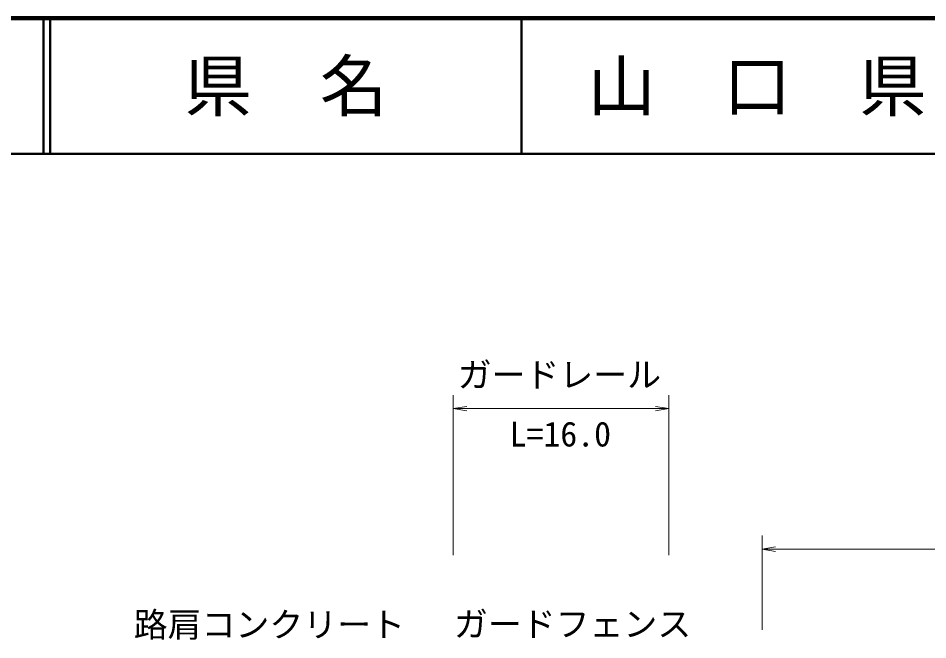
# Model space of a CAD drawing. Units: millimetres at full size, sheet at 1:1000; details may follow other scales. Extents: x 40000 to 680000, y 20000 to 380000.
# Drawn here: x 295882 to 362959, y 334174 to 380000 of the extents above; entities that cross this region are included whole.
import ezdxf
from ezdxf.enums import TextEntityAlignment as Align

# ---------------------------------------------------------------- set-up
doc = ezdxf.new("R2010")
doc.units = ezdxf.units.MM
doc.header["$LTSCALE"] = 1000
for name, color, linetype, lineweight in [('M-STR-HTXT', 7, 'Continuous', 13), ('M-TTL', 2, 'Continuous', 140), ('M-TTL-LINE', 7, 'Continuous', 50)]:
    doc.layers.add(name, color=color, linetype=linetype, lineweight=lineweight)
doc.layers.add('M-TTL-TXT', color=7, linetype='Continuous')
doc.styles.add('ＭＳ ゴシック', font='')
doc.styles.get('ＭＳ ゴシック').set_extended_font_data('MS Gothic')

# ---------------------------------------------------------------- blocks, each defined once
blk = doc.blocks.new('open_arrow')
at = {"color": 0, "linetype": 'Continuous', "lineweight": -2}
blk.add_lwpolyline([(7.5, 1.25), (0, 0), (7.5, -1.25)], dxfattribs=at)

msp = doc.modelspace()

# ---------------------------------------------------------------- linework, layer by layer
at = {"layer": 'M-STR-HTXT'}
for p, q in [((327958, 340411), (327958, 352218)), ((343868, 340411), (343868, 352218)), ((327958, 351218), (343868, 351218)), ((350737, 334918), (350737, 341859)), ((350737, 340859), (424635, 340859))]:
    msp.add_line(p, q, dxfattribs=at)
at = {"layer": 'M-TTL'}
msp.add_line((680000, 380000), (40000, 380000), dxfattribs=at)
at = {"layer": 'M-TTL-LINE'}
for p, q in [((297750, 380000), (297750, 370000)), ((298250, 380000), (298250, 370000)), ((333000, 380000), (333000, 370000)), ((40000, 370000), (680000, 370000))]:
    msp.add_line(p, q, dxfattribs=at)

# ---------------------------------------------------------------- block references
at = {"layer": 'M-STR-HTXT', "xscale": 133, "yscale": 133}
for p in [(327958, 351218), (350737, 340859)]:
    msp.add_blockref('open_arrow', p, dxfattribs=at)
at = {"layer": 'M-STR-HTXT', "xscale": 133, "yscale": 133, "rotation": 180}
msp.add_blockref('open_arrow', (343868, 351218), dxfattribs=at)

# ---------------------------------------------------------------- texts
at = {"layer": 'M-STR-HTXT', "style": 'ＭＳ ゴシック'}
for s, p in [('ガードレール', (335790, 353716)), ('路肩コンクリート', (314402, 335296)), ('ガードフェンス', (336761, 335335))]:
    msp.add_text(s, height=1833, dxfattribs=at).set_placement(p, align=Align.MIDDLE_CENTER)
msp.add_text('L=16.0', height=1833, dxfattribs=at).set_placement((335859, 347875), align=Align.BOTTOM_CENTER)
at = {"layer": 'M-TTL-TXT', "style": 'ＭＳ ゴシック'}
for s, p in [('県\u3000名', (315625, 375000)), ('山\u3000口\u3000県', (350375, 375000))]:
    msp.add_text(s, height=3666, dxfattribs=at).set_placement(p, align=Align.MIDDLE_CENTER)

doc.saveas('drawing.dxf')
